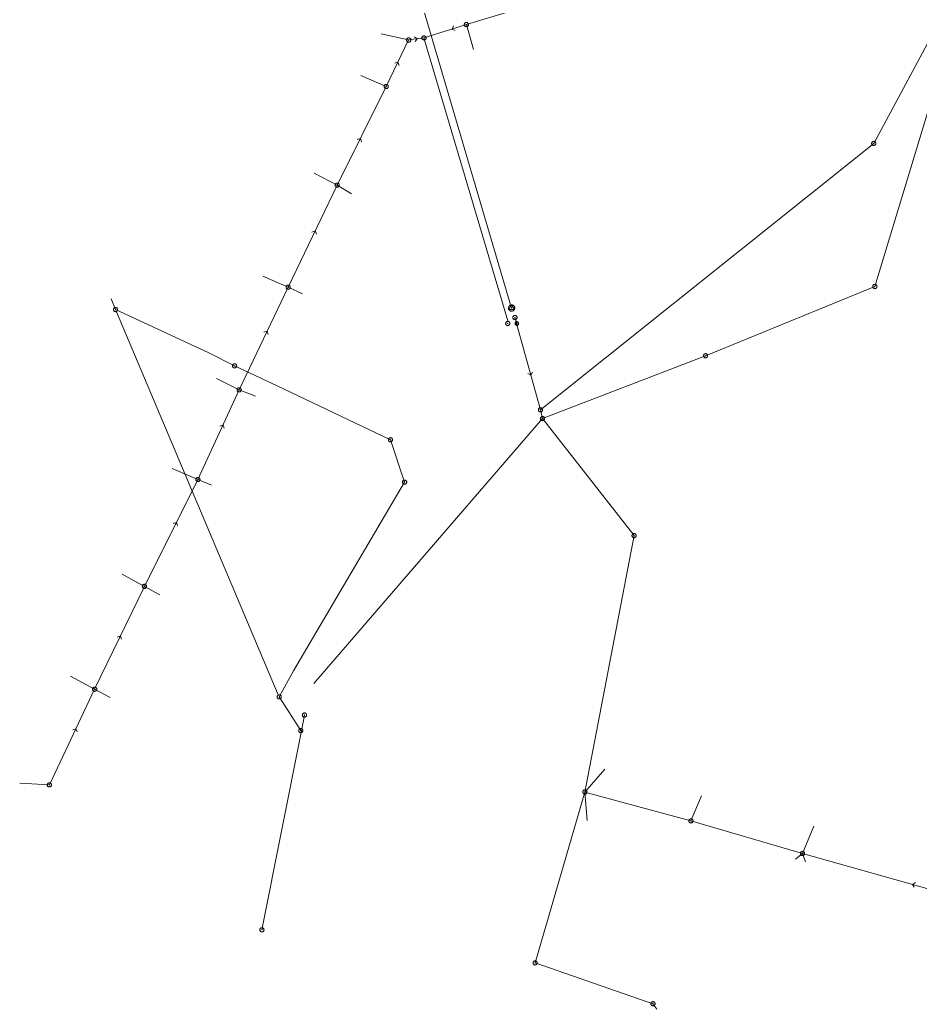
# Model space of a CAD drawing. Header units: metres. Extents: x 25504150 to 25508618, y 6694193 to 6702753.
# Drawn here: x 25504609.2 to 25504806.9, y 6695309.2 to 6695526.6 of the extents above; entities that cross this region are included whole.
import ezdxf

# ---------------------------------------------------------------- set-up
doc = ezdxf.new("R2010")
doc.units = ezdxf.units.M
for name, pattern in [('Paineviemariputket', [0]), ('Paineviemarivarusteet', [0]), ('Psewer_node', [0]), ('Sewer_node', [0]), ('Viemariputket', [0]), ('Viemarivarusteet', [0])]:
    doc.linetypes.add(name, pattern=pattern)
for name, color, linetype, lineweight in [('Paineviemariputket', 7, 'Paineviemariputket', 0), ('Paineviemarivarusteet', 7, 'Paineviemarivarusteet', 0), ('Psewer_node', 7, 'Psewer_node', 0), ('Sewer_node', 7, 'Sewer_node', 0), ('Viemariputket', 7, 'Viemariputket', 0), ('Viemarivarusteet', 7, 'Viemarivarusteet', 0)]:
    doc.layers.add(name, color=color, linetype=linetype, lineweight=lineweight)

msp = doc.modelspace()

# ---------------------------------------------------------------- linework, layer by layer
at = {"layer": 'Paineviemariputket', "color": 1, "linetype": 'Continuous', "lineweight": 15}
msp.add_line((25504680.28, 6695588.62), (25504717.19, 6695463.23, -32.16), dxfattribs=at)
at = {"layer": 'Paineviemarivarusteet', "color": 32, "true_color": 0xb46600}
msp.add_point((25504717.19, 6695463.23), dxfattribs=at)
at = {"layer": 'Psewer_node', "color": 14, "linetype": 'Continuous', "true_color": 0xa60000}
for p, q in [((25504716.58, 6695462.88), (25504717.19, 6695463.93)), ((25504717.19, 6695463.93), (25504717.8, 6695462.88)), ((25504717.8, 6695462.88), (25504716.58, 6695462.88))]:
    msp.add_line(p, q, dxfattribs=at)
at = {"layer": 'Psewer_node', "color": 14, "linetype": 'Continuous', "true_color": 0xa60000, "flags": 128}
msp.add_lwpolyline([(25504717.89, 6695463.23), (25504717.88, 6695463.34), (25504717.86, 6695463.45), (25504717.81, 6695463.55), (25504717.76, 6695463.64), (25504717.68, 6695463.72), (25504717.6, 6695463.8), (25504717.51, 6695463.85), (25504717.41, 6695463.9), (25504717.3, 6695463.92), (25504717.19, 6695463.93), (25504717.08, 6695463.92), (25504716.97, 6695463.9), (25504716.87, 6695463.85), (25504716.78, 6695463.8), (25504716.7, 6695463.72), (25504716.62, 6695463.64), (25504716.57, 6695463.55), (25504716.52, 6695463.45), (25504716.5, 6695463.34), (25504716.49, 6695463.23), (25504716.5, 6695463.12), (25504716.52, 6695463.01), (25504716.57, 6695462.91), (25504716.62, 6695462.82), (25504716.7, 6695462.74), (25504716.78, 6695462.66), (25504716.87, 6695462.61), (25504716.97, 6695462.56), (25504717.08, 6695462.54), (25504717.19, 6695462.53), (25504717.3, 6695462.54), (25504717.41, 6695462.56), (25504717.51, 6695462.61), (25504717.6, 6695462.66), (25504717.68, 6695462.74), (25504717.76, 6695462.82), (25504717.81, 6695462.91), (25504717.86, 6695463.01), (25504717.88, 6695463.12)], close=True, dxfattribs=at)
at = {"layer": 'Sewer_node', "color": 46, "linetype": 'Continuous', "true_color": 0x7f5f00, "flags": 128}
for points in [[(25504704.46, 6695525.2), (25504704.12, 6695524.53), (25504704.78, 6695524.19)], [(25504696, 6695521.78), (25504696.45, 6695522.38), (25504695.86, 6695522.83)], [(25504692.48, 6695516.54), (25504692.22, 6695517.24), (25504691.52, 6695517)], [(25504684.21, 6695499.76), (25504683.97, 6695500.47), (25504683.26, 6695500.23)], [(25504674.31, 6695479.46), (25504674.05, 6695480.16), (25504673.35, 6695479.92)], [(25504663.76, 6695457.45), (25504663.5, 6695458.15), (25504662.81, 6695457.91)], [(25504720.77, 6695448.85), (25504721.43, 6695448.49), (25504721.79, 6695449.14)], [(25504654.08, 6695436.86), (25504653.81, 6695437.56), (25504653.12, 6695437.31)], [(25504643.83, 6695415.44), (25504643.59, 6695416.15), (25504642.89, 6695415.92)], [(25504631.53, 6695390.47), (25504631.27, 6695391.17), (25504630.57, 6695390.93)], [(25504621.77, 6695370.1), (25504621.51, 6695370.8), (25504620.81, 6695370.55)], [(25504805.88, 6695337), (25504805.24, 6695336.62), (25504805.61, 6695335.97)]]:
    msp.add_lwpolyline(points, dxfattribs=at)
for points, elevation in [([(25504707.71, 6695525.52), (25504707.7, 6695525.59), (25504707.69, 6695525.66), (25504707.66, 6695525.73), (25504707.62, 6695525.79), (25504707.58, 6695525.85), (25504707.52, 6695525.89), (25504707.46, 6695525.93), (25504707.39, 6695525.96), (25504707.32, 6695525.97), (25504707.25, 6695525.98), (25504707.18, 6695525.97), (25504707.11, 6695525.96), (25504707.04, 6695525.93), (25504706.98, 6695525.89), (25504706.92, 6695525.85), (25504706.88, 6695525.79), (25504706.84, 6695525.73), (25504706.81, 6695525.66), (25504706.8, 6695525.59), (25504706.79, 6695525.52), (25504706.8, 6695525.45), (25504706.81, 6695525.38), (25504706.84, 6695525.31), (25504706.88, 6695525.25), (25504706.92, 6695525.19), (25504706.98, 6695525.15), (25504707.04, 6695525.11), (25504707.11, 6695525.08), (25504707.18, 6695525.07), (25504707.25, 6695525.06), (25504707.32, 6695525.07), (25504707.39, 6695525.08), (25504707.46, 6695525.11), (25504707.52, 6695525.15), (25504707.58, 6695525.19), (25504707.62, 6695525.25), (25504707.66, 6695525.31), (25504707.69, 6695525.38), (25504707.7, 6695525.45)], 32.56), ([(25504695.05, 6695522.13), (25504695.04, 6695522.2), (25504695.03, 6695522.28), (25504695, 6695522.34), (25504694.96, 6695522.41), (25504694.91, 6695522.46), (25504694.86, 6695522.51), (25504694.79, 6695522.55), (25504694.73, 6695522.58), (25504694.65, 6695522.59), (25504694.58, 6695522.6), (25504694.51, 6695522.59), (25504694.43, 6695522.58), (25504694.37, 6695522.55), (25504694.3, 6695522.51), (25504694.25, 6695522.46), (25504694.2, 6695522.41), (25504694.16, 6695522.34), (25504694.13, 6695522.28), (25504694.12, 6695522.2), (25504694.11, 6695522.13), (25504694.12, 6695522.06), (25504694.13, 6695521.98), (25504694.16, 6695521.92), (25504694.2, 6695521.85), (25504694.25, 6695521.8), (25504694.3, 6695521.75), (25504694.37, 6695521.71), (25504694.43, 6695521.68), (25504694.51, 6695521.67), (25504694.58, 6695521.66), (25504694.65, 6695521.67), (25504694.73, 6695521.68), (25504694.79, 6695521.71), (25504694.86, 6695521.75), (25504694.91, 6695521.8), (25504694.96, 6695521.85), (25504695, 6695521.92), (25504695.03, 6695521.98), (25504695.04, 6695522.06)], 32.59), ([(25504698.41, 6695522.58), (25504698.4, 6695522.65), (25504698.39, 6695522.72), (25504698.36, 6695522.79), (25504698.32, 6695522.85), (25504698.28, 6695522.91), (25504698.22, 6695522.95), (25504698.16, 6695522.99), (25504698.09, 6695523.02), (25504698.02, 6695523.03), (25504697.95, 6695523.04), (25504697.88, 6695523.03), (25504697.81, 6695523.02), (25504697.74, 6695522.99), (25504697.68, 6695522.95), (25504697.62, 6695522.91), (25504697.58, 6695522.85), (25504697.54, 6695522.79), (25504697.51, 6695522.72), (25504697.5, 6695522.65), (25504697.49, 6695522.58), (25504697.5, 6695522.51), (25504697.51, 6695522.44), (25504697.54, 6695522.37), (25504697.58, 6695522.31), (25504697.62, 6695522.25), (25504697.68, 6695522.21), (25504697.74, 6695522.17), (25504697.81, 6695522.14), (25504697.88, 6695522.13), (25504697.95, 6695522.12), (25504698.02, 6695522.13), (25504698.09, 6695522.14), (25504698.16, 6695522.17), (25504698.22, 6695522.21), (25504698.28, 6695522.25), (25504698.32, 6695522.31), (25504698.36, 6695522.37), (25504698.39, 6695522.44), (25504698.4, 6695522.51)], 32.5), ([(25504690.11, 6695511.91), (25504690.1, 6695511.98), (25504690.09, 6695512.05), (25504690.06, 6695512.12), (25504690.02, 6695512.18), (25504689.98, 6695512.24), (25504689.92, 6695512.28), (25504689.86, 6695512.32), (25504689.79, 6695512.35), (25504689.72, 6695512.36), (25504689.65, 6695512.37), (25504689.58, 6695512.36), (25504689.51, 6695512.35), (25504689.44, 6695512.32), (25504689.38, 6695512.28), (25504689.32, 6695512.24), (25504689.28, 6695512.18), (25504689.24, 6695512.12), (25504689.21, 6695512.05), (25504689.2, 6695511.98), (25504689.19, 6695511.91), (25504689.2, 6695511.84), (25504689.21, 6695511.77), (25504689.24, 6695511.7), (25504689.28, 6695511.64), (25504689.32, 6695511.58), (25504689.38, 6695511.54), (25504689.44, 6695511.5), (25504689.51, 6695511.47), (25504689.58, 6695511.46), (25504689.65, 6695511.45), (25504689.72, 6695511.46), (25504689.79, 6695511.47), (25504689.86, 6695511.5), (25504689.92, 6695511.54), (25504689.98, 6695511.58), (25504690.02, 6695511.64), (25504690.06, 6695511.7), (25504690.09, 6695511.77), (25504690.1, 6695511.84)], 32.64), ([(25504797.17, 6695499.4), (25504797.16, 6695499.47), (25504797.15, 6695499.54), (25504797.12, 6695499.61), (25504797.08, 6695499.67), (25504797.04, 6695499.73), (25504796.98, 6695499.77), (25504796.92, 6695499.81), (25504796.85, 6695499.84), (25504796.78, 6695499.85), (25504796.71, 6695499.86), (25504796.64, 6695499.85), (25504796.57, 6695499.84), (25504796.5, 6695499.81), (25504796.44, 6695499.77), (25504796.38, 6695499.73), (25504796.34, 6695499.67), (25504796.3, 6695499.61), (25504796.27, 6695499.54), (25504796.26, 6695499.47), (25504796.25, 6695499.4), (25504796.26, 6695499.33), (25504796.27, 6695499.26), (25504796.3, 6695499.19), (25504796.34, 6695499.13), (25504796.38, 6695499.07), (25504796.44, 6695499.03), (25504796.5, 6695498.99), (25504796.57, 6695498.96), (25504796.64, 6695498.95), (25504796.71, 6695498.94), (25504796.78, 6695498.95), (25504796.85, 6695498.96), (25504796.92, 6695498.99), (25504796.98, 6695499.03), (25504797.04, 6695499.07), (25504797.08, 6695499.13), (25504797.12, 6695499.19), (25504797.15, 6695499.26), (25504797.16, 6695499.33)], 29.34), ([(25504679.35, 6695490.24), (25504679.34, 6695490.31), (25504679.33, 6695490.38), (25504679.3, 6695490.45), (25504679.26, 6695490.51), (25504679.22, 6695490.57), (25504679.16, 6695490.61), (25504679.1, 6695490.65), (25504679.03, 6695490.68), (25504678.96, 6695490.69), (25504678.89, 6695490.7), (25504678.82, 6695490.69), (25504678.75, 6695490.68), (25504678.68, 6695490.65), (25504678.62, 6695490.61), (25504678.56, 6695490.57), (25504678.52, 6695490.51), (25504678.48, 6695490.45), (25504678.45, 6695490.38), (25504678.44, 6695490.31), (25504678.43, 6695490.24), (25504678.44, 6695490.17), (25504678.45, 6695490.1), (25504678.48, 6695490.03), (25504678.52, 6695489.97), (25504678.56, 6695489.91), (25504678.62, 6695489.87), (25504678.68, 6695489.83), (25504678.75, 6695489.8), (25504678.82, 6695489.79), (25504678.89, 6695489.78), (25504678.96, 6695489.79), (25504679.03, 6695489.8), (25504679.1, 6695489.83), (25504679.16, 6695489.87), (25504679.22, 6695489.91), (25504679.26, 6695489.97), (25504679.3, 6695490.03), (25504679.33, 6695490.1), (25504679.34, 6695490.17)], 32.81), ([(25504668.58, 6695467.82), (25504668.57, 6695467.89), (25504668.56, 6695467.96), (25504668.53, 6695468.03), (25504668.49, 6695468.09), (25504668.45, 6695468.15), (25504668.39, 6695468.19), (25504668.33, 6695468.23), (25504668.26, 6695468.26), (25504668.19, 6695468.27), (25504668.12, 6695468.28), (25504668.05, 6695468.27), (25504667.98, 6695468.26), (25504667.91, 6695468.23), (25504667.85, 6695468.19), (25504667.79, 6695468.15), (25504667.75, 6695468.09), (25504667.71, 6695468.03), (25504667.68, 6695467.96), (25504667.67, 6695467.89), (25504667.66, 6695467.82), (25504667.67, 6695467.75), (25504667.68, 6695467.68), (25504667.71, 6695467.61), (25504667.75, 6695467.55), (25504667.79, 6695467.49), (25504667.85, 6695467.45), (25504667.91, 6695467.41), (25504667.98, 6695467.38), (25504668.05, 6695467.37), (25504668.12, 6695467.36), (25504668.19, 6695467.37), (25504668.26, 6695467.38), (25504668.33, 6695467.41), (25504668.39, 6695467.45), (25504668.45, 6695467.49), (25504668.49, 6695467.55), (25504668.53, 6695467.61), (25504668.56, 6695467.68), (25504668.57, 6695467.75)], 33), ([(25504797.43, 6695467.95), (25504797.42, 6695468.02), (25504797.41, 6695468.1), (25504797.38, 6695468.16), (25504797.34, 6695468.23), (25504797.29, 6695468.28), (25504797.24, 6695468.33), (25504797.17, 6695468.37), (25504797.11, 6695468.4), (25504797.03, 6695468.41), (25504796.96, 6695468.42), (25504796.89, 6695468.41), (25504796.81, 6695468.4), (25504796.75, 6695468.37), (25504796.68, 6695468.33), (25504796.63, 6695468.28), (25504796.58, 6695468.23), (25504796.54, 6695468.16), (25504796.51, 6695468.1), (25504796.5, 6695468.02), (25504796.49, 6695467.95), (25504796.5, 6695467.88), (25504796.51, 6695467.8), (25504796.54, 6695467.74), (25504796.58, 6695467.67), (25504796.63, 6695467.62), (25504796.68, 6695467.57), (25504796.75, 6695467.53), (25504796.81, 6695467.5), (25504796.89, 6695467.49), (25504796.96, 6695467.48), (25504797.03, 6695467.49), (25504797.11, 6695467.5), (25504797.17, 6695467.53), (25504797.24, 6695467.57), (25504797.29, 6695467.62), (25504797.34, 6695467.67), (25504797.38, 6695467.74), (25504797.41, 6695467.8), (25504797.42, 6695467.88)], 30.89), ([(25504630.67, 6695462.89), (25504630.66, 6695462.96), (25504630.65, 6695463.03), (25504630.62, 6695463.1), (25504630.58, 6695463.16), (25504630.54, 6695463.22), (25504630.48, 6695463.26), (25504630.42, 6695463.3), (25504630.35, 6695463.33), (25504630.28, 6695463.34), (25504630.21, 6695463.35), (25504630.14, 6695463.34), (25504630.07, 6695463.33), (25504630, 6695463.3), (25504629.94, 6695463.26), (25504629.88, 6695463.22), (25504629.84, 6695463.16), (25504629.8, 6695463.1), (25504629.77, 6695463.03), (25504629.76, 6695462.96), (25504629.75, 6695462.89), (25504629.76, 6695462.82), (25504629.77, 6695462.75), (25504629.8, 6695462.68), (25504629.84, 6695462.62), (25504629.88, 6695462.56), (25504629.94, 6695462.52), (25504630, 6695462.48), (25504630.07, 6695462.45), (25504630.14, 6695462.44), (25504630.21, 6695462.43), (25504630.28, 6695462.44), (25504630.35, 6695462.45), (25504630.42, 6695462.48), (25504630.48, 6695462.52), (25504630.54, 6695462.56), (25504630.58, 6695462.62), (25504630.62, 6695462.68), (25504630.65, 6695462.75), (25504630.66, 6695462.82)], 33.27), ([(25504718.39, 6695461.15), (25504718.38, 6695461.22), (25504718.37, 6695461.29), (25504718.34, 6695461.36), (25504718.3, 6695461.42), (25504718.26, 6695461.48), (25504718.2, 6695461.52), (25504718.14, 6695461.56), (25504718.07, 6695461.59), (25504718, 6695461.6), (25504717.93, 6695461.61), (25504717.86, 6695461.6), (25504717.79, 6695461.59), (25504717.72, 6695461.56), (25504717.66, 6695461.52), (25504717.6, 6695461.48), (25504717.56, 6695461.42), (25504717.52, 6695461.36), (25504717.49, 6695461.29), (25504717.48, 6695461.22), (25504717.47, 6695461.15), (25504717.48, 6695461.08), (25504717.49, 6695461.01), (25504717.52, 6695460.94), (25504717.56, 6695460.88), (25504717.6, 6695460.82), (25504717.66, 6695460.78), (25504717.72, 6695460.74), (25504717.79, 6695460.71), (25504717.86, 6695460.7), (25504717.93, 6695460.69), (25504718, 6695460.7), (25504718.07, 6695460.71), (25504718.14, 6695460.74), (25504718.2, 6695460.78), (25504718.26, 6695460.82), (25504718.3, 6695460.88), (25504718.34, 6695460.94), (25504718.37, 6695461.01), (25504718.38, 6695461.08)], 32.24), ([(25504760.24, 6695452.75), (25504760.23, 6695452.82), (25504760.22, 6695452.89), (25504760.19, 6695452.96), (25504760.15, 6695453.02), (25504760.11, 6695453.08), (25504760.05, 6695453.12), (25504759.99, 6695453.16), (25504759.92, 6695453.19), (25504759.85, 6695453.2), (25504759.78, 6695453.21), (25504759.71, 6695453.2), (25504759.64, 6695453.19), (25504759.57, 6695453.16), (25504759.51, 6695453.12), (25504759.45, 6695453.08), (25504759.41, 6695453.02), (25504759.37, 6695452.96), (25504759.34, 6695452.89), (25504759.33, 6695452.82), (25504759.32, 6695452.75), (25504759.33, 6695452.68), (25504759.34, 6695452.61), (25504759.37, 6695452.54), (25504759.41, 6695452.48), (25504759.45, 6695452.42), (25504759.51, 6695452.38), (25504759.57, 6695452.34), (25504759.64, 6695452.31), (25504759.71, 6695452.3), (25504759.78, 6695452.29), (25504759.85, 6695452.3), (25504759.92, 6695452.31), (25504759.99, 6695452.34), (25504760.05, 6695452.38), (25504760.11, 6695452.42), (25504760.15, 6695452.48), (25504760.19, 6695452.54), (25504760.22, 6695452.61), (25504760.23, 6695452.68)], 30.85), ([(25504656.81, 6695450.53), (25504656.8, 6695450.6), (25504656.79, 6695450.67), (25504656.76, 6695450.74), (25504656.72, 6695450.8), (25504656.68, 6695450.86), (25504656.62, 6695450.9), (25504656.56, 6695450.94), (25504656.49, 6695450.97), (25504656.42, 6695450.98), (25504656.35, 6695450.99), (25504656.28, 6695450.98), (25504656.21, 6695450.97), (25504656.14, 6695450.94), (25504656.08, 6695450.9), (25504656.02, 6695450.86), (25504655.98, 6695450.8), (25504655.94, 6695450.74), (25504655.91, 6695450.67), (25504655.9, 6695450.6), (25504655.89, 6695450.53), (25504655.9, 6695450.46), (25504655.91, 6695450.39), (25504655.94, 6695450.32), (25504655.98, 6695450.26), (25504656.02, 6695450.2), (25504656.08, 6695450.16), (25504656.14, 6695450.12), (25504656.21, 6695450.09), (25504656.28, 6695450.08), (25504656.35, 6695450.07), (25504656.42, 6695450.08), (25504656.49, 6695450.09), (25504656.56, 6695450.12), (25504656.62, 6695450.16), (25504656.68, 6695450.2), (25504656.72, 6695450.26), (25504656.76, 6695450.32), (25504656.79, 6695450.39), (25504656.8, 6695450.46)], 33.22), ([(25504657.81, 6695445.27), (25504657.8, 6695445.34), (25504657.79, 6695445.41), (25504657.76, 6695445.48), (25504657.72, 6695445.54), (25504657.68, 6695445.6), (25504657.62, 6695445.64), (25504657.56, 6695445.68), (25504657.49, 6695445.71), (25504657.42, 6695445.72), (25504657.35, 6695445.73), (25504657.28, 6695445.72), (25504657.21, 6695445.71), (25504657.14, 6695445.68), (25504657.08, 6695445.64), (25504657.02, 6695445.6), (25504656.98, 6695445.54), (25504656.94, 6695445.48), (25504656.91, 6695445.41), (25504656.9, 6695445.34), (25504656.89, 6695445.27), (25504656.9, 6695445.2), (25504656.91, 6695445.13), (25504656.94, 6695445.06), (25504656.98, 6695445), (25504657.02, 6695444.94), (25504657.08, 6695444.9), (25504657.14, 6695444.86), (25504657.21, 6695444.83), (25504657.28, 6695444.82), (25504657.35, 6695444.81), (25504657.42, 6695444.82), (25504657.49, 6695444.83), (25504657.56, 6695444.86), (25504657.62, 6695444.9), (25504657.68, 6695444.94), (25504657.72, 6695445), (25504657.76, 6695445.06), (25504657.79, 6695445.13), (25504657.8, 6695445.2)], 33.15), ([(25504724, 6695440.88), (25504723.99, 6695440.95), (25504723.98, 6695441.03), (25504723.95, 6695441.09), (25504723.91, 6695441.16), (25504723.86, 6695441.21), (25504723.81, 6695441.26), (25504723.74, 6695441.3), (25504723.68, 6695441.33), (25504723.6, 6695441.34), (25504723.53, 6695441.35), (25504723.46, 6695441.34), (25504723.38, 6695441.33), (25504723.32, 6695441.3), (25504723.25, 6695441.26), (25504723.2, 6695441.21), (25504723.15, 6695441.16), (25504723.11, 6695441.09), (25504723.08, 6695441.03), (25504723.07, 6695440.95), (25504723.06, 6695440.88), (25504723.07, 6695440.81), (25504723.08, 6695440.73), (25504723.11, 6695440.67), (25504723.15, 6695440.6), (25504723.2, 6695440.55), (25504723.25, 6695440.5), (25504723.32, 6695440.46), (25504723.38, 6695440.43), (25504723.46, 6695440.42), (25504723.53, 6695440.41), (25504723.6, 6695440.42), (25504723.68, 6695440.43), (25504723.74, 6695440.46), (25504723.81, 6695440.5), (25504723.86, 6695440.55), (25504723.91, 6695440.6), (25504723.95, 6695440.67), (25504723.98, 6695440.73), (25504723.99, 6695440.81)], 28.93), ([(25504724.44, 6695438.94), (25504724.43, 6695439.01), (25504724.42, 6695439.08), (25504724.39, 6695439.15), (25504724.35, 6695439.21), (25504724.31, 6695439.27), (25504724.25, 6695439.31), (25504724.19, 6695439.35), (25504724.12, 6695439.38), (25504724.05, 6695439.39), (25504723.98, 6695439.4), (25504723.91, 6695439.39), (25504723.84, 6695439.38), (25504723.77, 6695439.35), (25504723.71, 6695439.31), (25504723.65, 6695439.27), (25504723.61, 6695439.21), (25504723.57, 6695439.15), (25504723.54, 6695439.08), (25504723.53, 6695439.01), (25504723.52, 6695438.94), (25504723.53, 6695438.87), (25504723.54, 6695438.8), (25504723.57, 6695438.73), (25504723.61, 6695438.67), (25504723.65, 6695438.61), (25504723.71, 6695438.57), (25504723.77, 6695438.53), (25504723.84, 6695438.5), (25504723.91, 6695438.49), (25504723.98, 6695438.48), (25504724.05, 6695438.49), (25504724.12, 6695438.5), (25504724.19, 6695438.53), (25504724.25, 6695438.57), (25504724.31, 6695438.61), (25504724.35, 6695438.67), (25504724.39, 6695438.73), (25504724.42, 6695438.8), (25504724.43, 6695438.87)], 31.33), ([(25504691.04, 6695434.3), (25504691.03, 6695434.37), (25504691.02, 6695434.44), (25504690.99, 6695434.51), (25504690.95, 6695434.57), (25504690.91, 6695434.63), (25504690.85, 6695434.67), (25504690.79, 6695434.71), (25504690.72, 6695434.74), (25504690.65, 6695434.75), (25504690.58, 6695434.76), (25504690.51, 6695434.75), (25504690.44, 6695434.74), (25504690.37, 6695434.71), (25504690.31, 6695434.67), (25504690.25, 6695434.63), (25504690.21, 6695434.57), (25504690.17, 6695434.51), (25504690.14, 6695434.44), (25504690.13, 6695434.37), (25504690.12, 6695434.3), (25504690.13, 6695434.23), (25504690.14, 6695434.16), (25504690.17, 6695434.09), (25504690.21, 6695434.03), (25504690.25, 6695433.97), (25504690.31, 6695433.93), (25504690.37, 6695433.89), (25504690.44, 6695433.86), (25504690.51, 6695433.85), (25504690.58, 6695433.84), (25504690.65, 6695433.85), (25504690.72, 6695433.86), (25504690.79, 6695433.89), (25504690.85, 6695433.93), (25504690.91, 6695433.97), (25504690.95, 6695434.03), (25504690.99, 6695434.09), (25504691.02, 6695434.16), (25504691.03, 6695434.23)], 31.46), ([(25504648.76, 6695425.57), (25504648.75, 6695425.64), (25504648.74, 6695425.71), (25504648.71, 6695425.78), (25504648.67, 6695425.84), (25504648.63, 6695425.9), (25504648.57, 6695425.94), (25504648.51, 6695425.98), (25504648.44, 6695426.01), (25504648.37, 6695426.02), (25504648.3, 6695426.03), (25504648.23, 6695426.02), (25504648.16, 6695426.01), (25504648.09, 6695425.98), (25504648.03, 6695425.94), (25504647.97, 6695425.9), (25504647.93, 6695425.84), (25504647.89, 6695425.78), (25504647.86, 6695425.71), (25504647.85, 6695425.64), (25504647.84, 6695425.57), (25504647.85, 6695425.5), (25504647.86, 6695425.43), (25504647.89, 6695425.36), (25504647.93, 6695425.3), (25504647.97, 6695425.24), (25504648.03, 6695425.2), (25504648.09, 6695425.16), (25504648.16, 6695425.13), (25504648.23, 6695425.12), (25504648.3, 6695425.11), (25504648.37, 6695425.12), (25504648.44, 6695425.13), (25504648.51, 6695425.16), (25504648.57, 6695425.2), (25504648.63, 6695425.24), (25504648.67, 6695425.3), (25504648.71, 6695425.36), (25504648.74, 6695425.43), (25504648.75, 6695425.5)], 33.07), ([(25504694.16, 6695424.98), (25504694.15, 6695425.05), (25504694.14, 6695425.12), (25504694.11, 6695425.19), (25504694.07, 6695425.25), (25504694.03, 6695425.31), (25504693.97, 6695425.35), (25504693.91, 6695425.39), (25504693.84, 6695425.42), (25504693.77, 6695425.43), (25504693.7, 6695425.44), (25504693.63, 6695425.43), (25504693.56, 6695425.42), (25504693.49, 6695425.39), (25504693.43, 6695425.35), (25504693.37, 6695425.31), (25504693.33, 6695425.25), (25504693.29, 6695425.19), (25504693.26, 6695425.12), (25504693.25, 6695425.05), (25504693.24, 6695424.98), (25504693.25, 6695424.91), (25504693.26, 6695424.84), (25504693.29, 6695424.77), (25504693.33, 6695424.71), (25504693.37, 6695424.65), (25504693.43, 6695424.61), (25504693.49, 6695424.57), (25504693.56, 6695424.54), (25504693.63, 6695424.53), (25504693.7, 6695424.52), (25504693.77, 6695424.53), (25504693.84, 6695424.54), (25504693.91, 6695424.57), (25504693.97, 6695424.61), (25504694.03, 6695424.65), (25504694.07, 6695424.71), (25504694.11, 6695424.77), (25504694.14, 6695424.84), (25504694.15, 6695424.91)], 31.07), ([(25504744.54, 6695413.23), (25504744.53, 6695413.3), (25504744.52, 6695413.37), (25504744.49, 6695413.44), (25504744.45, 6695413.5), (25504744.41, 6695413.56), (25504744.35, 6695413.6), (25504744.29, 6695413.64), (25504744.22, 6695413.67), (25504744.15, 6695413.68), (25504744.08, 6695413.69), (25504744.01, 6695413.68), (25504743.94, 6695413.67), (25504743.87, 6695413.64), (25504743.81, 6695413.6), (25504743.75, 6695413.56), (25504743.71, 6695413.5), (25504743.67, 6695413.44), (25504743.64, 6695413.37), (25504743.63, 6695413.3), (25504743.62, 6695413.23), (25504743.63, 6695413.16), (25504743.64, 6695413.09), (25504743.67, 6695413.02), (25504743.71, 6695412.96), (25504743.75, 6695412.9), (25504743.81, 6695412.86), (25504743.87, 6695412.82), (25504743.94, 6695412.79), (25504744.01, 6695412.78), (25504744.08, 6695412.77), (25504744.15, 6695412.78), (25504744.22, 6695412.79), (25504744.29, 6695412.82), (25504744.35, 6695412.86), (25504744.41, 6695412.9), (25504744.45, 6695412.96), (25504744.49, 6695413.02), (25504744.52, 6695413.09), (25504744.53, 6695413.16)], 31.35), ([(25504637.01, 6695402.09), (25504637, 6695402.16), (25504636.99, 6695402.23), (25504636.96, 6695402.3), (25504636.92, 6695402.36), (25504636.88, 6695402.42), (25504636.82, 6695402.46), (25504636.76, 6695402.5), (25504636.69, 6695402.53), (25504636.62, 6695402.54), (25504636.55, 6695402.55), (25504636.48, 6695402.54), (25504636.41, 6695402.53), (25504636.34, 6695402.5), (25504636.28, 6695402.46), (25504636.22, 6695402.42), (25504636.18, 6695402.36), (25504636.14, 6695402.3), (25504636.11, 6695402.23), (25504636.1, 6695402.16), (25504636.09, 6695402.09), (25504636.1, 6695402.02), (25504636.11, 6695401.95), (25504636.14, 6695401.88), (25504636.18, 6695401.82), (25504636.22, 6695401.76), (25504636.28, 6695401.72), (25504636.34, 6695401.68), (25504636.41, 6695401.65), (25504636.48, 6695401.64), (25504636.55, 6695401.63), (25504636.62, 6695401.64), (25504636.69, 6695401.65), (25504636.76, 6695401.68), (25504636.82, 6695401.72), (25504636.88, 6695401.76), (25504636.92, 6695401.82), (25504636.96, 6695401.88), (25504636.99, 6695401.95), (25504637, 6695402.02)], 32.93), ([(25504626.09, 6695379.48), (25504626.08, 6695379.55), (25504626.07, 6695379.63), (25504626.04, 6695379.69), (25504626, 6695379.76), (25504625.95, 6695379.81), (25504625.9, 6695379.86), (25504625.83, 6695379.9), (25504625.77, 6695379.93), (25504625.69, 6695379.94), (25504625.62, 6695379.95), (25504625.55, 6695379.94), (25504625.47, 6695379.93), (25504625.41, 6695379.9), (25504625.34, 6695379.86), (25504625.29, 6695379.81), (25504625.24, 6695379.76), (25504625.2, 6695379.69), (25504625.17, 6695379.63), (25504625.16, 6695379.55), (25504625.15, 6695379.48), (25504625.16, 6695379.41), (25504625.17, 6695379.33), (25504625.2, 6695379.27), (25504625.24, 6695379.2), (25504625.29, 6695379.15), (25504625.34, 6695379.1), (25504625.41, 6695379.06), (25504625.47, 6695379.03), (25504625.55, 6695379.02), (25504625.62, 6695379.01), (25504625.69, 6695379.02), (25504625.77, 6695379.03), (25504625.83, 6695379.06), (25504625.9, 6695379.1), (25504625.95, 6695379.15), (25504626, 6695379.2), (25504626.04, 6695379.27), (25504626.07, 6695379.33), (25504626.08, 6695379.41)], 100), ([(25504666.61, 6695377.81), (25504666.6, 6695377.88), (25504666.59, 6695377.95), (25504666.56, 6695378.02), (25504666.52, 6695378.08), (25504666.48, 6695378.14), (25504666.42, 6695378.18), (25504666.36, 6695378.22), (25504666.29, 6695378.25), (25504666.22, 6695378.26), (25504666.15, 6695378.27), (25504666.08, 6695378.26), (25504666.01, 6695378.25), (25504665.94, 6695378.22), (25504665.88, 6695378.18), (25504665.82, 6695378.14), (25504665.78, 6695378.08), (25504665.74, 6695378.02), (25504665.71, 6695377.95), (25504665.7, 6695377.88), (25504665.69, 6695377.81), (25504665.7, 6695377.74), (25504665.71, 6695377.67), (25504665.74, 6695377.6), (25504665.78, 6695377.54), (25504665.82, 6695377.48), (25504665.88, 6695377.44), (25504665.94, 6695377.4), (25504666.01, 6695377.37), (25504666.08, 6695377.36), (25504666.15, 6695377.35), (25504666.22, 6695377.36), (25504666.29, 6695377.37), (25504666.36, 6695377.4), (25504666.42, 6695377.44), (25504666.48, 6695377.48), (25504666.52, 6695377.54), (25504666.56, 6695377.6), (25504666.59, 6695377.67), (25504666.6, 6695377.74)], 30.73), ([(25504672.17, 6695373.81), (25504672.16, 6695373.88), (25504672.15, 6695373.96), (25504672.12, 6695374.02), (25504672.08, 6695374.09), (25504672.03, 6695374.14), (25504671.98, 6695374.19), (25504671.91, 6695374.23), (25504671.85, 6695374.26), (25504671.77, 6695374.27), (25504671.7, 6695374.28), (25504671.63, 6695374.27), (25504671.55, 6695374.26), (25504671.49, 6695374.23), (25504671.42, 6695374.19), (25504671.37, 6695374.14), (25504671.32, 6695374.09), (25504671.28, 6695374.02), (25504671.25, 6695373.96), (25504671.24, 6695373.88), (25504671.23, 6695373.81), (25504671.24, 6695373.74), (25504671.25, 6695373.66), (25504671.28, 6695373.6), (25504671.32, 6695373.53), (25504671.37, 6695373.48), (25504671.42, 6695373.43), (25504671.49, 6695373.39), (25504671.55, 6695373.36), (25504671.63, 6695373.35), (25504671.7, 6695373.34), (25504671.77, 6695373.35), (25504671.85, 6695373.36), (25504671.91, 6695373.39), (25504671.98, 6695373.43), (25504672.03, 6695373.48), (25504672.08, 6695373.53), (25504672.12, 6695373.6), (25504672.15, 6695373.66), (25504672.16, 6695373.74)], 30.86), ([(25504671.35, 6695370.4), (25504671.34, 6695370.47), (25504671.33, 6695370.54), (25504671.3, 6695370.61), (25504671.26, 6695370.67), (25504671.22, 6695370.73), (25504671.16, 6695370.77), (25504671.1, 6695370.81), (25504671.03, 6695370.84), (25504670.96, 6695370.85), (25504670.89, 6695370.86), (25504670.82, 6695370.85), (25504670.75, 6695370.84), (25504670.68, 6695370.81), (25504670.62, 6695370.77), (25504670.56, 6695370.73), (25504670.52, 6695370.67), (25504670.48, 6695370.61), (25504670.45, 6695370.54), (25504670.44, 6695370.47), (25504670.43, 6695370.4), (25504670.44, 6695370.33), (25504670.45, 6695370.26), (25504670.48, 6695370.19), (25504670.52, 6695370.13), (25504670.56, 6695370.07), (25504670.62, 6695370.03), (25504670.68, 6695369.99), (25504670.75, 6695369.96), (25504670.82, 6695369.95), (25504670.89, 6695369.94), (25504670.96, 6695369.95), (25504671.03, 6695369.96), (25504671.1, 6695369.99), (25504671.16, 6695370.03), (25504671.22, 6695370.07), (25504671.26, 6695370.13), (25504671.3, 6695370.19), (25504671.33, 6695370.26), (25504671.34, 6695370.33)], 29.13), ([(25504616.13, 6695358.47), (25504616.12, 6695358.54), (25504616.11, 6695358.61), (25504616.08, 6695358.68), (25504616.04, 6695358.74), (25504616, 6695358.8), (25504615.94, 6695358.84), (25504615.88, 6695358.88), (25504615.81, 6695358.91), (25504615.74, 6695358.92), (25504615.67, 6695358.93), (25504615.6, 6695358.92), (25504615.53, 6695358.91), (25504615.46, 6695358.88), (25504615.4, 6695358.84), (25504615.34, 6695358.8), (25504615.3, 6695358.74), (25504615.26, 6695358.68), (25504615.23, 6695358.61), (25504615.22, 6695358.54), (25504615.21, 6695358.47), (25504615.22, 6695358.4), (25504615.23, 6695358.33), (25504615.26, 6695358.26), (25504615.3, 6695358.2), (25504615.34, 6695358.14), (25504615.4, 6695358.1), (25504615.46, 6695358.06), (25504615.53, 6695358.03), (25504615.6, 6695358.02), (25504615.67, 6695358.01), (25504615.74, 6695358.02), (25504615.81, 6695358.03), (25504615.88, 6695358.06), (25504615.94, 6695358.1), (25504616, 6695358.14), (25504616.04, 6695358.2), (25504616.08, 6695358.26), (25504616.11, 6695358.33), (25504616.12, 6695358.4)], 32.66), ([(25504733.75, 6695356.91), (25504733.74, 6695356.98), (25504733.73, 6695357.05), (25504733.7, 6695357.12), (25504733.66, 6695357.18), (25504733.62, 6695357.24), (25504733.56, 6695357.28), (25504733.5, 6695357.32), (25504733.43, 6695357.35), (25504733.36, 6695357.36), (25504733.29, 6695357.37), (25504733.22, 6695357.36), (25504733.15, 6695357.35), (25504733.08, 6695357.32), (25504733.02, 6695357.28), (25504732.96, 6695357.24), (25504732.92, 6695357.18), (25504732.88, 6695357.12), (25504732.85, 6695357.05), (25504732.84, 6695356.98), (25504732.83, 6695356.91), (25504732.84, 6695356.84), (25504732.85, 6695356.77), (25504732.88, 6695356.7), (25504732.92, 6695356.64), (25504732.96, 6695356.58), (25504733.02, 6695356.54), (25504733.08, 6695356.5), (25504733.15, 6695356.47), (25504733.22, 6695356.46), (25504733.29, 6695356.45), (25504733.36, 6695356.46), (25504733.43, 6695356.47), (25504733.5, 6695356.5), (25504733.56, 6695356.54), (25504733.62, 6695356.58), (25504733.66, 6695356.64), (25504733.7, 6695356.7), (25504733.73, 6695356.77), (25504733.74, 6695356.84)], 31.94), ([(25504757.04, 6695350.55), (25504757.03, 6695350.62), (25504757.02, 6695350.69), (25504756.99, 6695350.76), (25504756.95, 6695350.82), (25504756.91, 6695350.88), (25504756.85, 6695350.92), (25504756.79, 6695350.96), (25504756.72, 6695350.99), (25504756.65, 6695351), (25504756.58, 6695351.01), (25504756.51, 6695351), (25504756.44, 6695350.99), (25504756.37, 6695350.96), (25504756.31, 6695350.92), (25504756.25, 6695350.88), (25504756.21, 6695350.82), (25504756.17, 6695350.76), (25504756.14, 6695350.69), (25504756.13, 6695350.62), (25504756.12, 6695350.55), (25504756.13, 6695350.48), (25504756.14, 6695350.41), (25504756.17, 6695350.34), (25504756.21, 6695350.28), (25504756.25, 6695350.22), (25504756.31, 6695350.18), (25504756.37, 6695350.14), (25504756.44, 6695350.11), (25504756.51, 6695350.1), (25504756.58, 6695350.09), (25504756.65, 6695350.1), (25504756.72, 6695350.11), (25504756.79, 6695350.14), (25504756.85, 6695350.18), (25504756.91, 6695350.22), (25504756.95, 6695350.28), (25504756.99, 6695350.34), (25504757.02, 6695350.41), (25504757.03, 6695350.48)], 30.54), ([(25504781.54, 6695343.4), (25504781.53, 6695343.47), (25504781.52, 6695343.54), (25504781.49, 6695343.61), (25504781.45, 6695343.67), (25504781.41, 6695343.73), (25504781.35, 6695343.77), (25504781.29, 6695343.81), (25504781.22, 6695343.84), (25504781.15, 6695343.85), (25504781.08, 6695343.86), (25504781.01, 6695343.85), (25504780.94, 6695343.84), (25504780.87, 6695343.81), (25504780.81, 6695343.77), (25504780.75, 6695343.73), (25504780.71, 6695343.67), (25504780.67, 6695343.61), (25504780.64, 6695343.54), (25504780.63, 6695343.47), (25504780.62, 6695343.4), (25504780.63, 6695343.33), (25504780.64, 6695343.26), (25504780.67, 6695343.19), (25504780.71, 6695343.13), (25504780.75, 6695343.07), (25504780.81, 6695343.03), (25504780.87, 6695342.99), (25504780.94, 6695342.96), (25504781.01, 6695342.95), (25504781.08, 6695342.94), (25504781.15, 6695342.95), (25504781.22, 6695342.96), (25504781.29, 6695342.99), (25504781.35, 6695343.03), (25504781.41, 6695343.07), (25504781.45, 6695343.13), (25504781.49, 6695343.19), (25504781.52, 6695343.26), (25504781.53, 6695343.33)], 32.91), ([(25504662.82, 6695326.63), (25504662.81, 6695326.7), (25504662.8, 6695326.77), (25504662.77, 6695326.84), (25504662.73, 6695326.9), (25504662.69, 6695326.96), (25504662.63, 6695327), (25504662.57, 6695327.04), (25504662.5, 6695327.07), (25504662.43, 6695327.08), (25504662.36, 6695327.09), (25504662.29, 6695327.08), (25504662.22, 6695327.07), (25504662.15, 6695327.04), (25504662.09, 6695327), (25504662.03, 6695326.96), (25504661.99, 6695326.9), (25504661.95, 6695326.84), (25504661.92, 6695326.77), (25504661.91, 6695326.7), (25504661.9, 6695326.63), (25504661.91, 6695326.56), (25504661.92, 6695326.49), (25504661.95, 6695326.42), (25504661.99, 6695326.36), (25504662.03, 6695326.3), (25504662.09, 6695326.26), (25504662.15, 6695326.22), (25504662.22, 6695326.19), (25504662.29, 6695326.18), (25504662.36, 6695326.17), (25504662.43, 6695326.18), (25504662.5, 6695326.19), (25504662.57, 6695326.22), (25504662.63, 6695326.26), (25504662.69, 6695326.3), (25504662.73, 6695326.36), (25504662.77, 6695326.42), (25504662.8, 6695326.49), (25504662.81, 6695326.56)], 30.03)]:
    msp.add_lwpolyline(points, close=True, dxfattribs=dict(at, elevation=elevation))
for points in [[(25504716.8, 6695459.84), (25504716.79, 6695459.91), (25504716.78, 6695459.98), (25504716.75, 6695460.05), (25504716.71, 6695460.11), (25504716.67, 6695460.17), (25504716.61, 6695460.21), (25504716.55, 6695460.25), (25504716.48, 6695460.28), (25504716.41, 6695460.29), (25504716.34, 6695460.3), (25504716.27, 6695460.29), (25504716.2, 6695460.28), (25504716.13, 6695460.25), (25504716.07, 6695460.21), (25504716.01, 6695460.17), (25504715.97, 6695460.11), (25504715.93, 6695460.05), (25504715.9, 6695459.98), (25504715.89, 6695459.91), (25504715.88, 6695459.84), (25504715.89, 6695459.77), (25504715.9, 6695459.7), (25504715.93, 6695459.63), (25504715.97, 6695459.57), (25504716.01, 6695459.51), (25504716.07, 6695459.47), (25504716.13, 6695459.43), (25504716.2, 6695459.4), (25504716.27, 6695459.39), (25504716.34, 6695459.38), (25504716.41, 6695459.39), (25504716.48, 6695459.4), (25504716.55, 6695459.43), (25504716.61, 6695459.47), (25504716.67, 6695459.51), (25504716.71, 6695459.57), (25504716.75, 6695459.63), (25504716.78, 6695459.7), (25504716.79, 6695459.77)], [(25504722.81, 6695319.36), (25504722.8, 6695319.43), (25504722.79, 6695319.5), (25504722.76, 6695319.57), (25504722.72, 6695319.63), (25504722.68, 6695319.69), (25504722.62, 6695319.73), (25504722.56, 6695319.77), (25504722.49, 6695319.8), (25504722.42, 6695319.81), (25504722.35, 6695319.82), (25504722.28, 6695319.81), (25504722.21, 6695319.8), (25504722.14, 6695319.77), (25504722.08, 6695319.73), (25504722.02, 6695319.69), (25504721.98, 6695319.63), (25504721.94, 6695319.57), (25504721.91, 6695319.5), (25504721.9, 6695319.43), (25504721.89, 6695319.36), (25504721.9, 6695319.29), (25504721.91, 6695319.22), (25504721.94, 6695319.15), (25504721.98, 6695319.09), (25504722.02, 6695319.03), (25504722.08, 6695318.99), (25504722.14, 6695318.95), (25504722.21, 6695318.92), (25504722.28, 6695318.91), (25504722.35, 6695318.9), (25504722.42, 6695318.91), (25504722.49, 6695318.92), (25504722.56, 6695318.95), (25504722.62, 6695318.99), (25504722.68, 6695319.03), (25504722.72, 6695319.09), (25504722.76, 6695319.15), (25504722.79, 6695319.22), (25504722.8, 6695319.29)], [(25504748.7, 6695310.4), (25504748.69, 6695310.47), (25504748.68, 6695310.54), (25504748.65, 6695310.61), (25504748.61, 6695310.67), (25504748.57, 6695310.73), (25504748.51, 6695310.77), (25504748.45, 6695310.81), (25504748.38, 6695310.84), (25504748.31, 6695310.85), (25504748.24, 6695310.86), (25504748.17, 6695310.85), (25504748.1, 6695310.84), (25504748.03, 6695310.81), (25504747.97, 6695310.77), (25504747.91, 6695310.73), (25504747.87, 6695310.67), (25504747.83, 6695310.61), (25504747.8, 6695310.54), (25504747.79, 6695310.47), (25504747.78, 6695310.4), (25504747.79, 6695310.33), (25504747.8, 6695310.26), (25504747.83, 6695310.19), (25504747.87, 6695310.13), (25504747.91, 6695310.07), (25504747.97, 6695310.03), (25504748.03, 6695309.99), (25504748.1, 6695309.96), (25504748.17, 6695309.95), (25504748.24, 6695309.94), (25504748.31, 6695309.95), (25504748.38, 6695309.96), (25504748.45, 6695309.99), (25504748.51, 6695310.03), (25504748.57, 6695310.07), (25504748.61, 6695310.13), (25504748.65, 6695310.19), (25504748.68, 6695310.26), (25504748.69, 6695310.33)]]:
    msp.add_lwpolyline(points, close=True, dxfattribs=at)
at = {"layer": 'Viemariputket', "color": 1, "linetype": 'Continuous', "lineweight": 15}
for p, q in [((25504796.71, 6695499.4), (25504827.16, 6695556.07)), ((25504707.25, 6695525.52, 30.06), (25504723.51, 6695530.42, 30.15)), ((25504697.95, 6695522.58, 29.65), (25504707.25, 6695525.52, 30.04)), ((25504707.25, 6695525.52, 30.19), (25504708.82, 6695520.02, 30.27)), ((25504694.58, 6695522.13, 29.68), (25504688.55, 6695523.47, 29.77)), ((25504689.65, 6695511.91, 29.62), (25504694.58, 6695522.13, 29.5)), ((25504694.58, 6695522.13, 29.49), (25504697.95, 6695522.58, 29.45)), ((25504697.95, 6695522.58, 29.44), (25504716.39, 6695460.43)), ((25504689.65, 6695511.91, 29.79), (25504684.09, 6695514.31, 29.8)), ((25504678.89, 6695490.24, 29.69), (25504689.65, 6695511.91, 29.62)), ((25504796.96, 6695467.95), (25504808.8, 6695507.09)), ((25504723.53, 6695440.88), (25504796.71, 6695499.4)), ((25504678.89, 6695490.24, 29.86), (25504673.81, 6695492.84, 29.94)), ((25504668.12, 6695467.82, 29.85), (25504678.89, 6695490.24, 29.71)), ((25504678.89, 6695490.24, 30.03), (25504682, 6695488.32, 30.14)), ((25504668.12, 6695467.82, 30), (25504662.56, 6695470.23, 30.31)), ((25504657.35, 6695445.27, 29.98), (25504668.12, 6695467.82, 29.86)), ((25504668.12, 6695467.82, 30.24), (25504671.26, 6695466.36, 30.41)), ((25504759.78, 6695452.75), (25504796.96, 6695467.95)), ((25504630.21, 6695462.89, 31.8), (25504629.26, 6695465.27, 31.79)), ((25504717.93, 6695461.15), (25504718.33, 6695459.84)), ((25504717.93, 6695461.15), (25504723.53, 6695440.88)), ((25504723.98, 6695438.94, 28.94), (25504759.78, 6695452.75, 0.32)), ((25504657.35, 6695445.27, 30.15), (25504652.35, 6695447.75, 30.58)), ((25504648.3, 6695425.57, 30.15), (25504657.35, 6695445.27, 30.04)), ((25504657.35, 6695445.27, 30.35), (25504660.96, 6695443.89, 30.45)), ((25504723.53, 6695440.88, 0.32), (25504723.98, 6695438.94, 29.07)), ((25504723.98, 6695438.94, 28.94), (25504673.73, 6695380.76, 0.32)), ((25504723.98, 6695438.94, 29.44), (25504744.08, 6695413.23, 0.32)), ((25504693.7, 6695424.98, 29.91), (25504690.58, 6695434.3, 29.99)), ((25504648.3, 6695425.57, 30.32), (25504642.66, 6695427.99, 30.76)), ((25504636.55, 6695402.09, 30.32), (25504648.3, 6695425.57, 30.2)), ((25504648.3, 6695425.57, 30.37), (25504651.26, 6695424.33, 30.38)), ((25504744.08, 6695413.23, 29.5), (25504733.29, 6695356.91, 29.8)), ((25504636.55, 6695402.09, 30.49), (25504631.64, 6695404.75, 30.47)), ((25504625.62, 6695379.48, 30.58), (25504636.55, 6695402.09, 30.32)), ((25504636.55, 6695402.09, 30.49), (25504639.96, 6695400.25, 30.59)), ((25504625.62, 6695379.48, 30.83), (25504620.3, 6695382.37, 30.97)), ((25504615.67, 6695358.47, 30.79), (25504625.62, 6695379.48, 30.59)), ((25504625.62, 6695379.48, 30.75), (25504629.03, 6695377.67, 30.77)), ((25504666.15, 6695377.81, 29.51), (25504670.89, 6695370.4, 29.13)), ((25504671.7, 6695373.81, 28.56), (25504671.03, 6695370.38, 29.13)), ((25504671.03, 6695370.38, 29.13), (25504662.36, 6695326.63, 0.32)), ((25504733.29, 6695356.91), (25504737.7, 6695361.9)), ((25504609.18, 6695358.83, 31.08), (25504615.67, 6695358.47, 30.81)), ((25504733.29, 6695356.91, 29.8), (25504722.35, 6695319.36, 30.43)), ((25504733.29, 6695356.91, 29.8), (25504756.58, 6695350.55, 30.42)), ((25504733.29, 6695356.91), (25504733.76, 6695350.64)), ((25504756.58, 6695350.55), (25504758.93, 6695356.1)), ((25504756.58, 6695350.55, 30.42), (25504781.08, 6695343.4, 31.02)), ((25504781.08, 6695343.4), (25504783.55, 6695349.41)), ((25504781.08, 6695343.4), (25504779.54, 6695342.13)), ((25504781.08, 6695343.4), (25504781.77, 6695341.54)), ((25504781.08, 6695343.4, 31.02), (25504826.14, 6695330.74, 31.81)), ((25504722.35, 6695319.36), (25504748.24, 6695310.4)), ((25504748.24, 6695310.4), (25504749.07, 6695309.19))]:
    msp.add_line(p, q, dxfattribs=at)
at = {"layer": 'Viemariputket', "color": 251, "linetype": 'Continuous', "lineweight": 5, "true_color": 0x595959}
msp.add_line((25504630.43, 6695462.38, 32.11), (25504665.94, 6695378.24, 29.53), dxfattribs=at)
at = {"layer": 'Viemariputket', "color": 1, "linetype": 'Continuous', "lineweight": 15}
for points in [[(25504656.35, 6695450.53, 31.09), (25504650.67, 6695453.42, 31.14), (25504630.21, 6695462.89, 31.82)], [(25504690.58, 6695434.3, 30.84), (25504665.71, 6695446.17, 30.84), (25504656.35, 6695450.53, 31.07)], [(25504666.15, 6695377.81, 29.52), (25504669.27, 6695383.52, 29.59), (25504693.7, 6695424.98, 29.9)]]:
    msp.add_polyline3d(points, dxfattribs=at)
at = {"layer": 'Viemarivarusteet', "color": 2, "linetype": 'Continuous', "lineweight": 25, "elevation": 32.6, "flags": 128}
msp.add_lwpolyline([(25504718.46, 6695459.48), (25504718.51, 6695459.5), (25504718.56, 6695459.54), (25504718.61, 6695459.58), (25504718.65, 6695459.63), (25504718.68, 6695459.68), (25504718.7, 6695459.73), (25504718.71, 6695459.79), (25504718.71, 6695459.85), (25504718.71, 6695459.91), (25504718.69, 6695459.97), (25504718.67, 6695460.02), (25504718.63, 6695460.07), (25504718.59, 6695460.12), (25504718.54, 6695460.16), (25504718.49, 6695460.19), (25504718.44, 6695460.21), (25504718.38, 6695460.22), (25504718.32, 6695460.22), (25504718.26, 6695460.22), (25504718.2, 6695460.2), (25504718.15, 6695460.18), (25504718.1, 6695460.14), (25504718.05, 6695460.1), (25504718.01, 6695460.05), (25504717.98, 6695460), (25504717.96, 6695459.95), (25504717.95, 6695459.89), (25504717.95, 6695459.83), (25504717.95, 6695459.77), (25504717.97, 6695459.71), (25504717.99, 6695459.66), (25504718.03, 6695459.61), (25504718.07, 6695459.56), (25504718.12, 6695459.52), (25504718.17, 6695459.49), (25504718.22, 6695459.47), (25504718.28, 6695459.46), (25504718.34, 6695459.46), (25504718.4, 6695459.46)], close=True, dxfattribs=at)
at = {"layer": 'Viemarivarusteet', "color": 1}
for p in [(25504707.25, 6695525.52, 32.56), (25504694.58, 6695522.13, 32.59), (25504697.95, 6695522.58, 32.5), (25504689.65, 6695511.91, 32.64), (25504796.71, 6695499.4, 29.34), (25504678.89, 6695490.24, 32.81), (25504668.12, 6695467.82, 33), (25504796.96, 6695467.95, 30.89), (25504630.21, 6695462.89, 33.27), (25504716.34, 6695459.84), (25504717.93, 6695461.15, 32.24), (25504759.78, 6695452.75, 30.85), (25504656.35, 6695450.53, 33.22), (25504657.35, 6695445.27, 33.15), (25504723.53, 6695440.88, 28.93), (25504723.98, 6695438.94, 31.33), (25504690.58, 6695434.3, 31.46), (25504648.3, 6695425.57, 33.07), (25504693.7, 6695424.98, 31.07), (25504744.08, 6695413.23, 31.35), (25504636.55, 6695402.09, 32.93), (25504625.62, 6695379.48, 100), (25504666.15, 6695377.81, 30.73), (25504671.7, 6695373.81, 30.86), (25504670.89, 6695370.4, 29.13), (25504615.67, 6695358.47, 32.66), (25504733.29, 6695356.91, 31.94), (25504756.58, 6695350.55, 30.54), (25504781.08, 6695343.4, 32.91), (25504662.36, 6695326.63, 30.03), (25504722.35, 6695319.36), (25504748.24, 6695310.4)]:
    msp.add_point(p, dxfattribs=at)
at = {"layer": 'Viemarivarusteet', "color": 28, "true_color": 0x0a0a0a}
msp.add_point((25504718.33, 6695459.84, 32.6), dxfattribs=at)

doc.saveas('drawing.dxf')
